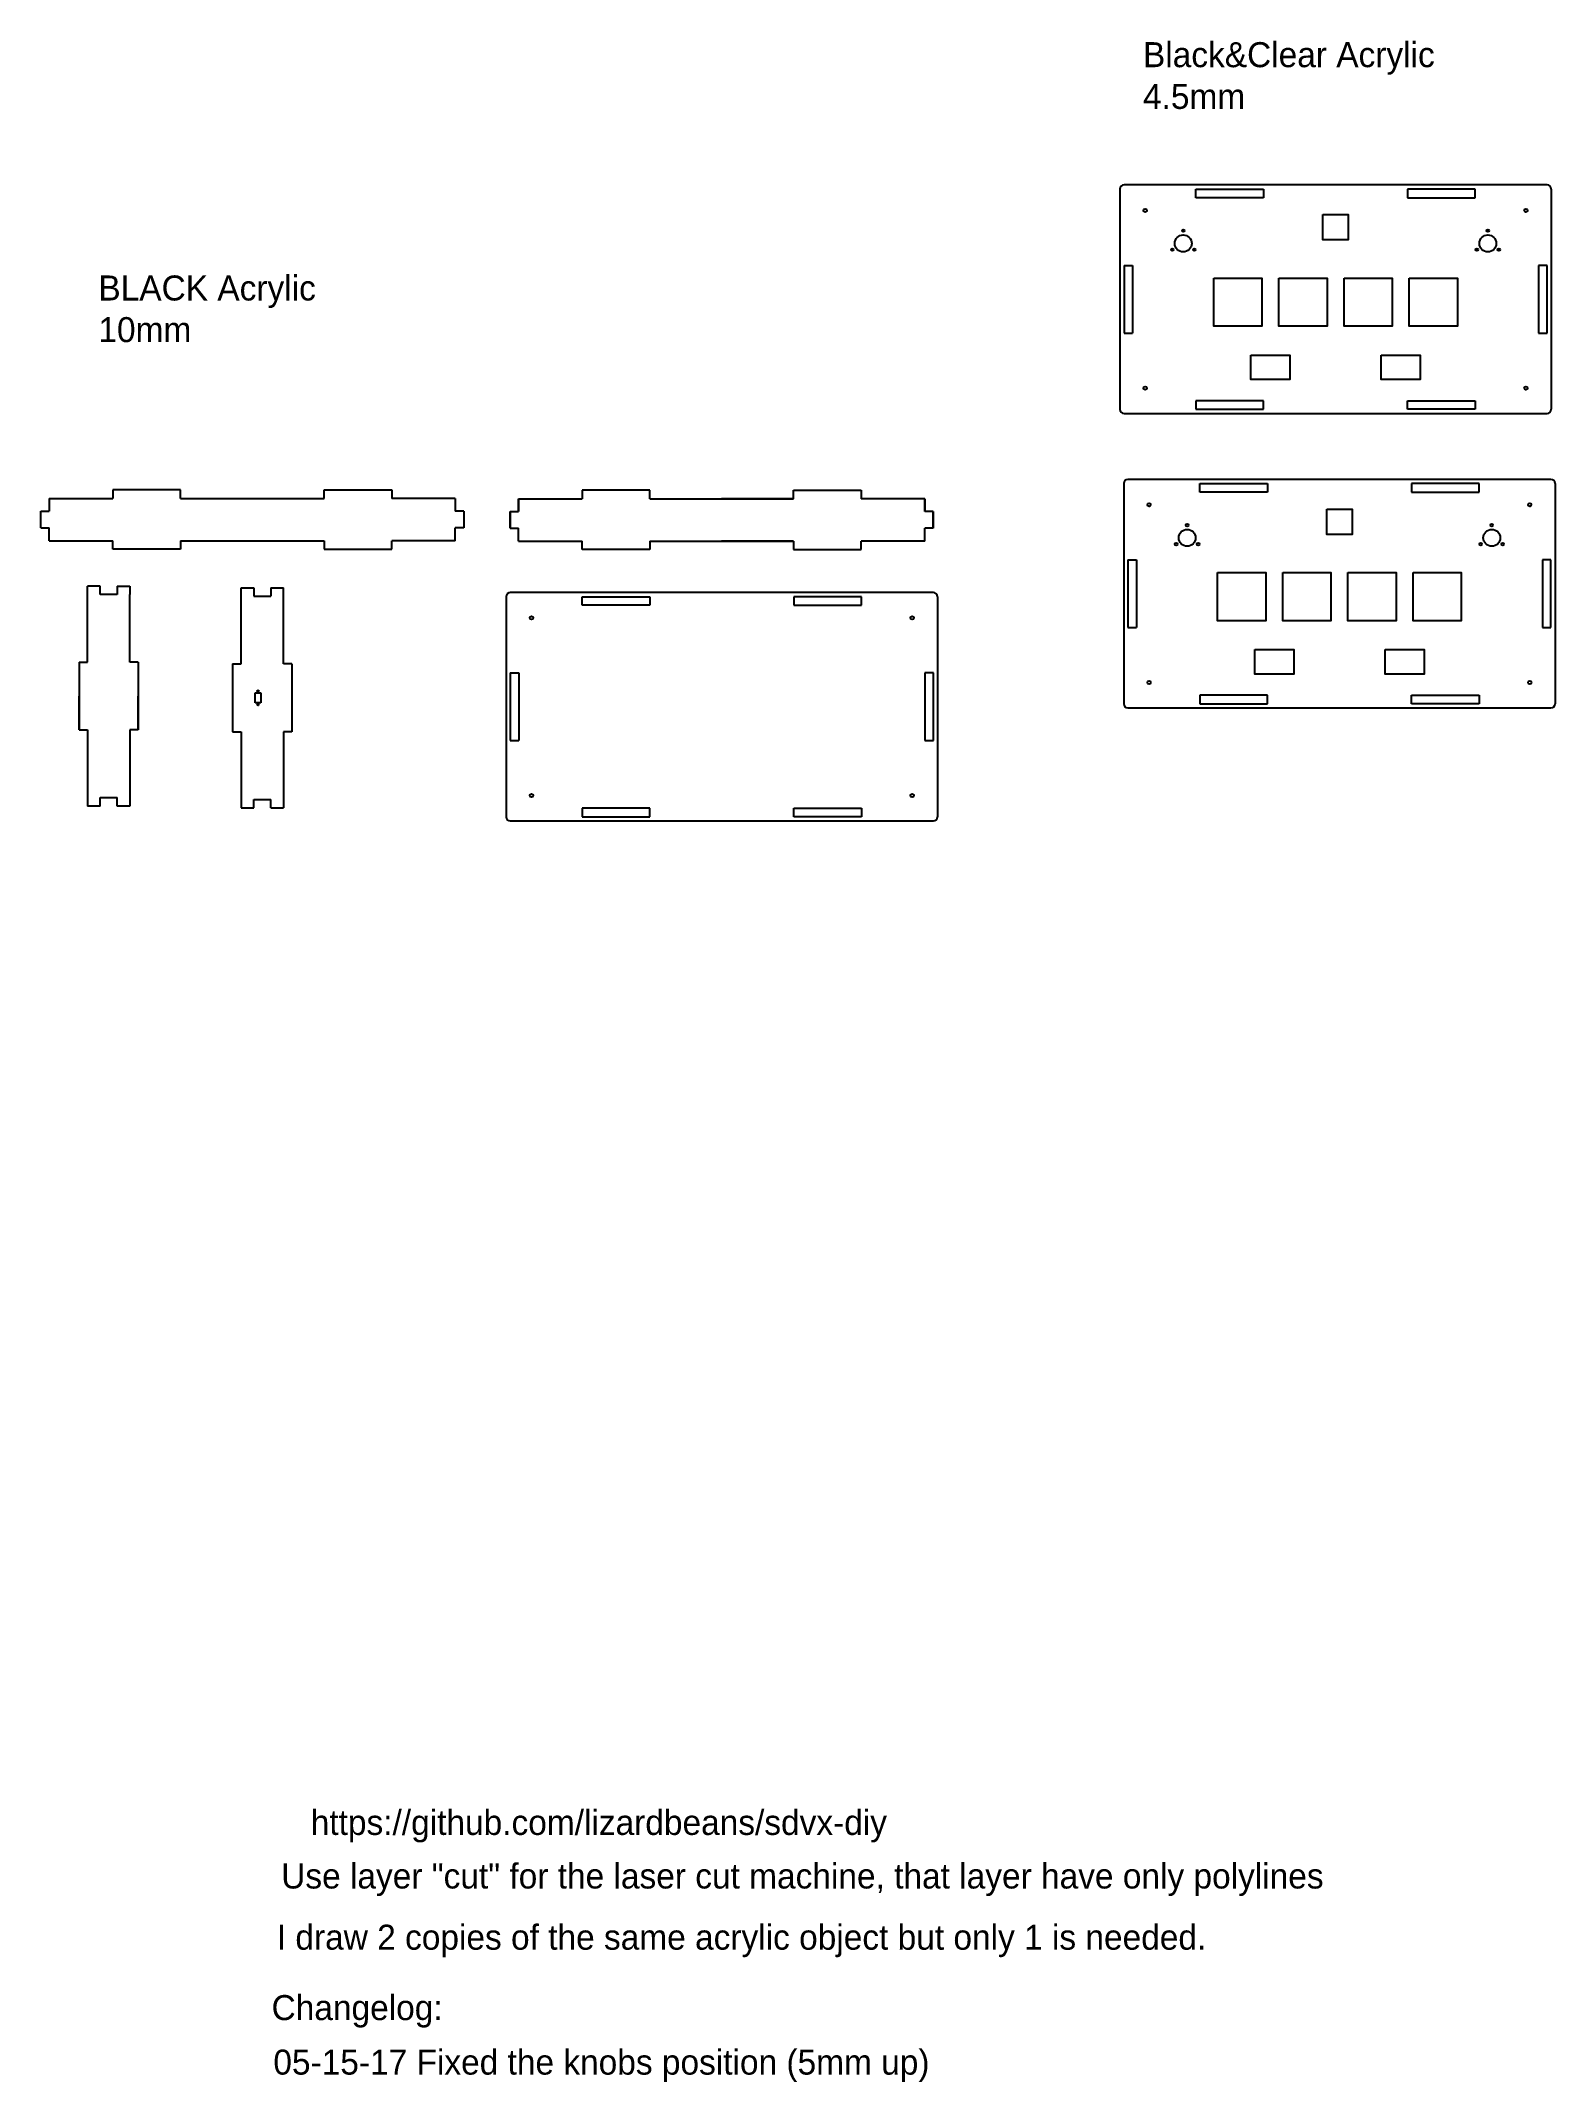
# Model space of a CAD drawing. Header units: millimetres. Extents: x -484 to 1306, y -1800 to 612.
import ezdxf

# ---------------------------------------------------------------- set-up
doc = ezdxf.new("R2010")
doc.units = ezdxf.units.MM
doc.layers.add('Corte B (5mm Acr. Transp.) Todo Junto', color=210, linetype='Continuous')
doc.layers.add('Texto', color=10, linetype='Continuous')

msp = doc.modelspace()

# ---------------------------------------------------------------- linework, layer by layer
at = {"layer": 'Corte B (5mm Acr. Transp.) Todo Junto', "color": 3}
for p, q in [((791.3, 436.8), (791.3, 176.8)), ((1296.3, 441.8), (796.3, 441.8)), ((881.3, 426.8), (881.3, 436.8)), ((881.3, 436.8), (961.3, 436.8)), ((961.3, 436.8), (961.3, 426.8)), ((1131.3, 436.8), (1131.3, 426.8)), ((1211.3, 436.8), (1131.3, 436.8)), ((1211.3, 426.8), (1211.3, 436.8)), ((1301.3, 436.8), (1301.3, 176.8)), ((961.3, 426.8), (881.3, 426.8)), ((1131.3, 426.8), (1211.3, 426.8)), ((796.3, 346.8), (806.3, 346.8)), ((796.3, 346.8), (796.3, 266.8)), ((806.3, 346.8), (806.3, 266.8)), ((1296.3, 346.8), (1286.3, 346.8)), ((1286.3, 346.8), (1286.3, 266.8)), ((1296.3, 266.8), (1296.3, 346.8)), ((796.3, 266.8), (806.3, 266.8)), ((1286.3, 266.8), (1296.3, 266.8)), ((796.3, 171.8), (1296.3, 171.8)), ((961.3, 186.8), (881.3, 186.8)), ((881.3, 186.8), (881.3, 176.8)), ((881.3, 176.8), (961.3, 176.8)), ((961.3, 176.8), (961.3, 186.8)), ((1131.3, 176.8), (1131.3, 186.8)), ((1131.3, 186.8), (1211.3, 186.8)), ((1211.3, 176.8), (1131.3, 176.8)), ((1211.3, 186.8), (1211.3, 176.8)), ((-319.1, 81.5), (-399.1, 81.5)), ((-399.1, 81.5), (-399.1, 71.5)), ((-319.1, 71.5), (-319.1, 81.5)), ((-149.1, 81.5), (-69.1, 81.5)), ((-149.1, 71.5), (-149.1, 81.5)), ((-69.1, 81.5), (-69.1, 71.5)), ((235.7, 81.1), (155.7, 81.1)), ((155.7, 81.1), (155.7, 71.1)), ((235.7, 71.1), (235.7, 81.1)), ((405.7, 71.1), (405.7, 81.1)), ((405.7, 81.1), (485.7, 81.1)), ((405.7, 81.1), (485.7, 81.1)), ((405.7, 71.1), (405.7, 81.1)), ((485.7, 81.1), (485.7, 71.1)), ((485.7, 81.1), (485.7, 71.1)), ((795.9, 88.9), (795.9, -171.1)), ((1300.9, 93.9), (800.9, 93.9)), ((885.9, 78.9), (885.9, 88.9)), ((885.9, 88.9), (965.9, 88.9)), ((965.9, 78.9), (885.9, 78.9)), ((965.9, 88.9), (965.9, 78.9)), ((1135.9, 88.9), (1135.9, 78.9)), ((1215.9, 88.9), (1135.9, 88.9)), ((1135.9, 78.9), (1215.9, 78.9)), ((1215.9, 78.9), (1215.9, 88.9)), ((1305.9, 88.9), (1305.9, -171.1)), ((-484.1, 36.5), (-484.1, 56.5)), ((-484.1, 56.5), (-474.1, 56.5)), ((-474.1, 71.5), (-399.1, 71.5)), ((-474.1, 71.5), (-474.1, 56.5)), ((-319.1, 71.5), (-149.1, 71.5)), ((5.9, 71.5), (-69.1, 71.5)), ((5.9, 71.5), (5.9, 56.5)), ((15.9, 56.5), (5.9, 56.5)), ((15.9, 56.5), (15.9, 36.5)), ((70.7, 36.1), (70.7, 56.1)), ((70.7, 56.1), (80.7, 56.1)), ((70.7, 56.1), (80.7, 56.1)), ((70.7, 56.1), (70.7, 36.1)), ((80.7, 56.1), (80.7, 71.1)), ((80.7, 71.1), (80.7, 66.1)), ((80.7, 71.1), (155.7, 71.1)), ((80.7, 71.1), (80.7, 66.1)), ((80.7, 71.1), (80.7, 68.6)), ((80.7, 71.1), (80.7, 66.1)), ((80.7, 71.1), (80.7, 56.1)), ((80.7, 66.1), (80.7, 56.1)), ((235.7, 71.1), (405.7, 71.1)), ((235.7, 71.1), (320.7, 71.1)), ((405.7, 71.1), (320.7, 71.1)), ((560.7, 71.1), (485.7, 71.1)), ((560.7, 56.1), (560.7, 71.1)), ((560.7, 71.1), (560.7, 66.1)), ((560.7, 71.1), (560.7, 66.1)), ((560.7, 71.1), (560.7, 68.6)), ((560.7, 71.1), (560.7, 66.1)), ((560.7, 71.1), (560.7, 56.1)), ((560.7, 66.1), (560.7, 56.1)), ((570.7, 56.1), (560.7, 56.1)), ((570.7, 56.1), (560.7, 56.1)), ((570.7, 36.1), (570.7, 56.1)), ((570.7, 56.1), (570.7, 36.1)), ((-484.1, 36.5), (-474.1, 36.5)), ((-474.1, 21.5), (-474.1, 36.5)), ((15.9, 36.5), (5.9, 36.5)), ((5.9, 21.5), (5.9, 36.5)), ((70.7, 36.1), (80.7, 36.1)), ((70.7, 36.1), (80.7, 36.1)), ((80.7, 26.1), (80.7, 36.1)), ((80.7, 21.1), (80.7, 36.1)), ((80.7, 21.1), (80.7, 26.1)), ((80.7, 21.1), (80.7, 26.1)), ((80.7, 21.1), (80.7, 26.1)), ((570.7, 36.1), (560.7, 36.1)), ((560.7, 26.1), (560.7, 36.1)), ((560.7, 21.1), (560.7, 36.1)), ((570.7, 36.1), (560.7, 36.1)), ((560.7, 21.1), (560.7, 26.1)), ((560.7, 21.1), (560.7, 26.1)), ((560.7, 21.1), (560.7, 26.1)), ((-474.1, 21.5), (-399.1, 21.5)), ((-399.1, 11.5), (-399.1, 21.5)), ((-319.1, 11.5), (-399.1, 11.5)), ((-319.1, 21.5), (-319.1, 11.5)), ((-319.1, 21.5), (-149.1, 21.5)), ((-149.1, 21.5), (-149.1, 11.5)), ((-149.1, 11.5), (-69.1, 11.5)), ((-69.1, 11.5), (-69.1, 21.5)), ((5.9, 21.5), (-69.1, 21.5)), ((80.7, 21.1), (80.7, 23.6)), ((80.7, 21.1), (155.7, 21.1)), ((155.7, 11.1), (155.7, 21.1)), ((235.7, 11.1), (155.7, 11.1)), ((235.7, 21.1), (235.7, 11.1)), ((235.7, 21.1), (405.7, 21.1)), ((235.7, 21.1), (320.7, 21.1)), ((405.7, 21.1), (320.7, 21.1)), ((405.7, 21.1), (405.7, 11.1)), ((405.7, 21.1), (405.7, 11.1)), ((405.7, 11.1), (485.7, 11.1)), ((405.7, 11.1), (485.7, 11.1)), ((485.7, 11.1), (485.7, 21.1)), ((485.7, 11.1), (485.7, 21.1)), ((560.7, 21.1), (485.7, 21.1)), ((560.7, 21.1), (560.7, 23.6)), ((800.9, -1.1), (810.9, -1.1)), ((800.9, -1.1), (800.9, -81.1)), ((810.9, -1.1), (810.9, -81.1)), ((1300.9, -1.1), (1290.9, -1.1)), ((1290.9, -1.1), (1290.9, -81.1)), ((1300.9, -81.1), (1300.9, -1.1)), ((-428.9, -42.1), (-428.9, -32.1)), ((-413.9, -32.1), (-428.9, -32.1)), ((-428.9, -122.1), (-428.9, -42.1)), ((-413.9, -42.1), (-413.9, -32.1)), ((-393.9, -42.1), (-413.9, -42.1)), ((-393.9, -32.1), (-393.9, -42.1)), ((-393.9, -32.1), (-393.9, -42.1)), ((-393.9, -32.1), (-393.9, -42.1)), ((-393.9, -32.1), (-393.9, -42.1)), ((-393.9, -32.1), (-378.9, -32.1)), ((-378.9, -32.1), (-378.9, -42.1)), ((-378.9, -122.1), (-378.9, -42.1)), ((-247.3, -124.2), (-247.3, -34.2)), ((-247.3, -34.2), (-232.3, -34.2)), ((-232.3, -34.2), (-232.3, -44.2)), ((-232.3, -44.2), (-212.3, -44.2)), ((-212.3, -34.2), (-212.3, -44.2)), ((-212.3, -34.2), (-197.3, -34.2)), ((-197.3, -124.2), (-197.3, -34.2)), ((65.9, -44.7), (65.9, -304.7)), ((570.9, -39.7), (70.9, -39.7)), ((155.9, -54.7), (155.9, -44.7)), ((155.9, -44.7), (235.9, -44.7)), ((235.9, -44.7), (235.9, -54.7)), ((405.9, -44.7), (405.9, -54.7)), ((485.9, -44.7), (405.9, -44.7)), ((485.9, -54.7), (485.9, -44.7)), ((575.9, -44.7), (575.9, -304.7)), ((235.9, -54.7), (155.9, -54.7)), ((405.9, -54.7), (485.9, -54.7)), ((800.9, -81.1), (810.9, -81.1)), ((1290.9, -81.1), (1300.9, -81.1)), ((-438.9, -122.1), (-428.9, -122.1)), ((-438.9, -122.1), (-438.9, -202.1)), ((-438.9, -122.1), (-428.9, -122.1)), ((-438.9, -122.1), (-438.9, -162.1)), ((-368.9, -122.1), (-378.9, -122.1)), ((-368.9, -122.1), (-378.9, -122.1)), ((-368.9, -122.1), (-368.9, -202.1)), ((-368.9, -122.1), (-368.9, -162.1)), ((-257.3, -124.2), (-257.3, -204.2)), ((-257.3, -124.2), (-247.3, -124.2)), ((-187.3, -124.2), (-197.3, -124.2)), ((-187.3, -124.2), (-187.3, -204.2)), ((70.9, -134.7), (80.9, -134.7)), ((70.9, -134.7), (70.9, -214.7)), ((80.9, -134.7), (80.9, -214.7)), ((570.9, -134.7), (560.9, -134.7)), ((560.9, -134.7), (560.9, -214.7)), ((570.9, -214.7), (570.9, -134.7)), ((-438.9, -202.1), (-438.9, -162.1)), ((-368.9, -202.1), (-368.9, -162.1)), ((-230.6, -158.2), (-224, -158.2)), ((-230.6, -170.2), (-230.6, -158.2)), ((-224, -158.2), (-224, -170.2)), ((965.9, -161.1), (885.9, -161.1)), ((885.9, -161.1), (885.9, -171.1)), ((965.9, -171.1), (965.9, -161.1)), ((1135.9, -171.1), (1135.9, -161.1)), ((1135.9, -161.1), (1215.9, -161.1)), ((1215.9, -161.1), (1215.9, -171.1)), ((-224, -170.2), (-230.6, -170.2)), ((800.9, -176.1), (1300.9, -176.1)), ((885.9, -171.1), (965.9, -171.1)), ((1215.9, -171.1), (1135.9, -171.1)), ((-438.9, -202.1), (-428.9, -202.1)), ((-428.9, -202.1), (-428.9, -292.1)), ((-368.9, -202.1), (-378.9, -202.1)), ((-378.9, -202.1), (-378.9, -282.1)), ((-378.9, -202.1), (-378.9, -292.1)), ((-257.3, -204.2), (-247.3, -204.2)), ((-247.3, -204.2), (-247.3, -294.2)), ((-187.3, -204.2), (-197.3, -204.2)), ((-197.3, -204.2), (-197.3, -294.2)), ((70.9, -214.7), (80.9, -214.7)), ((560.9, -214.7), (570.9, -214.7)), ((-413.9, -292.1), (-413.9, -282.1)), ((-413.9, -292.1), (-413.9, -282.1)), ((-413.9, -292.1), (-413.9, -282.1)), ((-413.9, -292.1), (-413.9, -282.1)), ((-413.9, -282.1), (-393.9, -282.1)), ((-393.9, -292.1), (-393.9, -282.1)), ((-393.9, -292.1), (-393.9, -282.1)), ((-393.9, -292.1), (-393.9, -282.1)), ((-393.9, -292.1), (-393.9, -282.1)), ((-232.3, -294.2), (-232.3, -284.2)), ((-232.3, -284.2), (-212.3, -284.2)), ((-212.3, -294.2), (-212.3, -284.2)), ((-413.9, -292.1), (-428.9, -292.1)), ((-378.9, -292.1), (-393.9, -292.1)), ((-247.3, -294.2), (-232.3, -294.2)), ((-232.3, -294.2), (-232.3, -294.2)), ((-212.3, -294.2), (-197.3, -294.2)), ((70.9, -309.7), (570.9, -309.7)), ((235.9, -294.7), (155.9, -294.7)), ((155.9, -294.7), (155.9, -304.7)), ((155.9, -304.7), (235.9, -304.7)), ((235.9, -304.7), (235.9, -294.7)), ((405.9, -304.7), (405.9, -294.7)), ((405.9, -294.7), (485.9, -294.7)), ((485.9, -304.7), (405.9, -304.7)), ((485.9, -294.7), (485.9, -304.7))]:
    msp.add_line(p, q, dxfattribs=at)
at = {"layer": 'Corte B (5mm Acr. Transp.) Todo Junto'}
for points in [[(1031.3, 406.8), (1061.3, 406.8), (1061.3, 376.8), (1031.3, 376.8)], [(902.3, 331.8), (959.3, 331.8), (959.3, 274.8), (902.3, 274.8)], [(979.3, 331.8), (1036.3, 331.8), (1036.3, 274.8), (979.3, 274.8)], [(1056.3, 331.8), (1113.3, 331.8), (1113.3, 274.8), (1056.3, 274.8)], [(1133.3, 331.8), (1190.3, 331.8), (1190.3, 274.8), (1133.3, 274.8)], [(946.3, 240.8), (992.3, 240.8), (992.3, 211.8), (946.3, 211.8)], [(1100.3, 240.8), (1146.3, 240.8), (1146.3, 211.8), (1100.3, 211.8)], [(1035.9, 58.9), (1065.9, 58.9), (1065.9, 28.9), (1035.9, 28.9)], [(906.9, -16.1), (963.9, -16.1), (963.9, -73.1), (906.9, -73.1)], [(983.9, -16.1), (1040.9, -16.1), (1040.9, -73.1), (983.9, -73.1)], [(1060.9, -16.1), (1117.9, -16.1), (1117.9, -73.1), (1060.9, -73.1)], [(1137.9, -16.1), (1194.9, -16.1), (1194.9, -73.1), (1137.9, -73.1)], [(950.9, -107.1), (996.9, -107.1), (996.9, -136.1), (950.9, -136.1)], [(1104.9, -107.1), (1150.9, -107.1), (1150.9, -136.1), (1104.9, -136.1)]]:
    msp.add_lwpolyline(points, close=True, dxfattribs=at)
at = {"layer": 'Corte B (5mm Acr. Transp.) Todo Junto', "color": 3}
for centre, radius in [((821.3, 411.8), 2), ((1271.3, 411.8), 2), ((821.3, 201.8), 2), ((1271.3, 201.8), 2), ((825.9, 63.9), 2), ((1275.9, 63.9), 2), ((95.9, -69.7), 2), ((545.9, -69.7), 2), ((825.9, -146.1), 2), ((1275.9, -146.1), 2), ((-227.3, -156.2), 1), ((-227.3, -172.3), 1), ((95.9, -279.7), 2), ((545.9, -279.7), 2)]:
    msp.add_circle(centre, radius, dxfattribs=at)
at = {"layer": 'Corte B (5mm Acr. Transp.) Todo Junto'}
for centre, radius in [((866.3, 387.8), 1.5), ((1226.3, 387.8), 1.5), ((853.3, 365.3), 1.5), ((866.3, 372.8), 10), ((879.3, 365.3), 1.5), ((1213.3, 365.3), 1.5), ((1226.3, 372.8), 10), ((1239.3, 365.3), 1.5), ((870.9, 24.9), 10), ((870.9, 39.9), 1.5), ((1230.9, 24.9), 10), ((1230.9, 39.9), 1.5), ((857.9, 17.4), 1.5), ((883.9, 17.4), 1.5), ((1217.9, 17.4), 1.5), ((1243.9, 17.4), 1.5)]:
    msp.add_circle(centre, radius, dxfattribs=at)
at = {"layer": 'Corte B (5mm Acr. Transp.) Todo Junto', "color": 3}
for centre, start, end in [((796.3, 436.8), 90, 180), ((1296.3, 436.8), 0, 90), ((796.3, 176.8), 180, 270), ((1296.3, 176.8), 270, 0), ((800.9, 88.9), 90, 180), ((1300.9, 88.9), 0, 90), ((70.9, -44.7), 90, 180), ((570.9, -44.7), 0, 90), ((800.9, -171.1), 180, 270), ((1300.9, -171.1), 270, 0), ((70.9, -304.7), 180, 270), ((570.9, -304.7), 270, 0)]:
    msp.add_arc(centre, 5, start, end, dxfattribs=at)

# ---------------------------------------------------------------- texts
at = {"layer": 'Texto', "color": 10}
for s, p in [('Black&Clear Acrylic', (818.7, 581)), ('4.5mm', (818.7, 531.7)), ('BLACK Acrylic', (-416, 305.3)), ('10mm', (-416, 256.1)), ('https://github.com/lizardbeans/sdvx-diy', (-165, -1507.8)), ('Use layer "cut" for the laser cut machine, that layer have only polylines', (-199.9, -1571.1)), ('I draw 2 copies of the same acrylic object but only 1 is needed.', (-205.1, -1643.4)), ('Changelog:', (-211.3, -1726.6)), ('05-15-17 Fixed the knobs position (5mm up)', (-209.2, -1791))]:
    msp.add_text(s, height=29.56, dxfattribs=at).set_placement(p)

doc.saveas('drawing.dxf')
